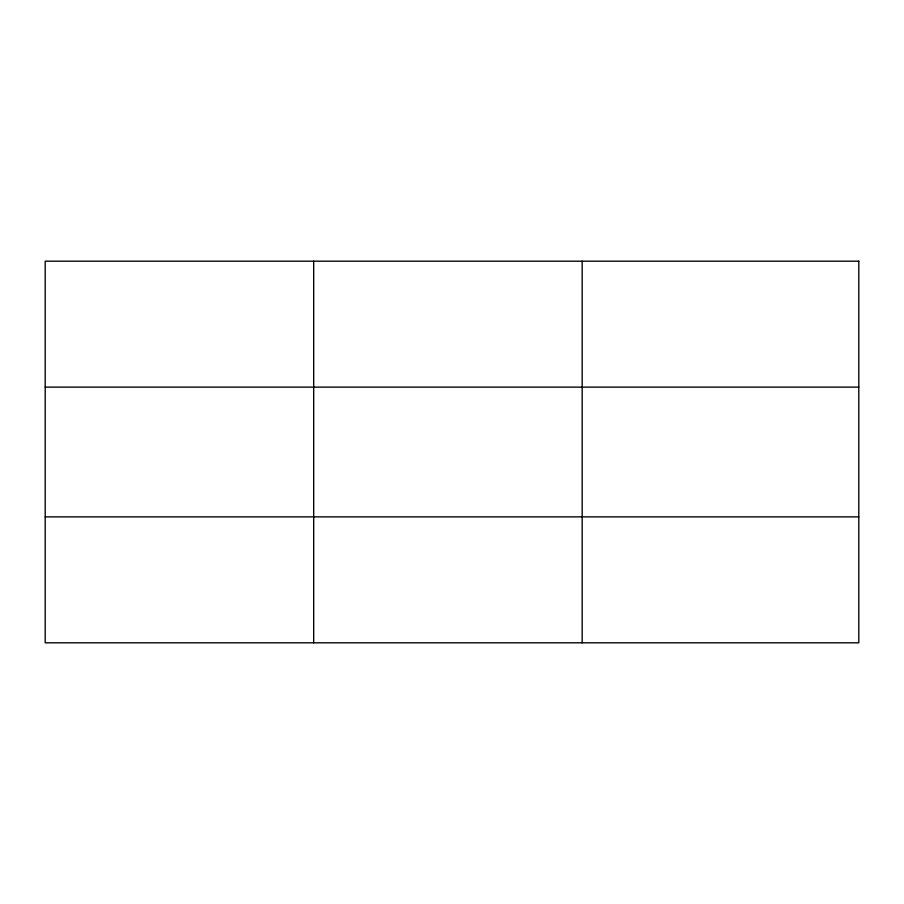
<?xml version="1.0" encoding="UTF-8"?>
<svg xmlns="http://www.w3.org/2000/svg" width="904" height="904" viewBox="0 0 904 904"><rect width="100%" height="100%" fill="white"/><g stroke="black" fill="none" stroke-linecap="round" stroke-linejoin="round"><path stroke-width="1.36" d="M313.688 642.812L313.688 261.188M582.176 642.812L582.176 261.188M45.2 387.127L858.8 387.127M45.2 516.873L858.8 516.873M858.8 261.188L858.8 642.812L45.2 642.812L45.2 261.188L858.8 261.188"/></g></svg>
